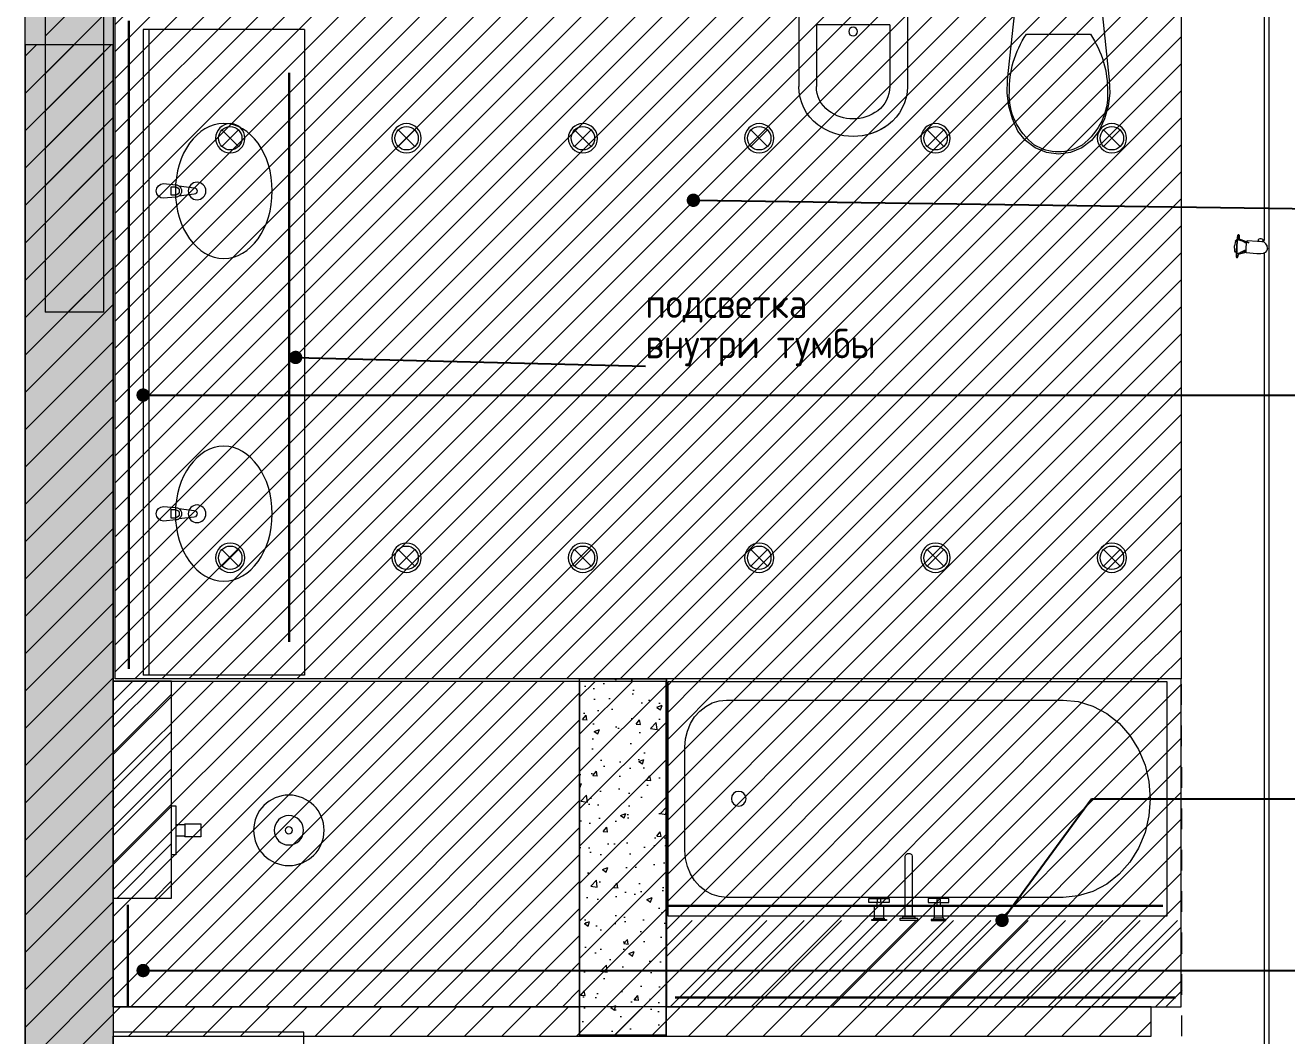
# Model space of a CAD drawing. Header units: millimetres. Extents: x 2336463 to 2579121, y 595385 to 778077.
# Drawn here: x 2376945 to 2381246, y 697540 to 700984 of the extents above; entities that cross this region are included whole.
import ezdxf

# ---------------------------------------------------------------- set-up
doc = ezdxf.new("R2010")
doc.units = ezdxf.units.MM
doc.header["$MEASUREMENT"] = 0
doc.linetypes.add('короткая штриховая', pattern=[141.111111, 70.555556, -70.555556])
for name, color, linetype in [('+возводимые стены', 7, 'Continuous'), ('Интерьер - Мебель', 7, 'Continuous'), ('сит план', 7, 'Continuous')]:
    doc.layers.add(name, color=color, linetype=linetype)
for name, color, linetype, lineweight in [('+возводимые стены_Ном._пера__1', 7, 'Continuous', 13), ('+возводимые стены_Ном._пера__101', 252, 'Continuous', 5), ('+потолки_Ном._пера__1', 7, 'Continuous', 13), ('+потолки_Ном._пера__5', 5, 'Continuous', 13), ('1 Планировка_Ном._пера__1', 7, 'Continuous', 13), ('MEP - Электрооборудование.ЭО_Ном._пера__101', 252, 'Continuous', 5), ('Интерьер - Мебель_Ном._пера__1', 7, 'Continuous', 13), ('сит план_Ном._пера__1', 7, 'Continuous', 13)]:
    doc.layers.add(name, color=color, linetype=linetype, lineweight=lineweight)
for name, color, linetype, lineweight, true_color in [('+возводимые стены_Ном._пера__169', 7, 'Continuous', 5, 0x68b353), ('+возводимые стены_Ном._пера__242', 7, 'Continuous', 13, 0x1b55b5), ('+потолки_Ном._пера__104', 7, 'Continuous', 5, 0x96e196), ('MEP - Электрооборудование.ЭО_Ном._пера__24', 7, 'Continuous', 30, 0x029e21), ('MEP - Электрооборудование.ЭО_Ном._пера__4', 7, 'Continuous', 15, 0x029e21), ('MEP - Электрооборудование.ЭО_Ном._пера__55', 7, 'Continuous', 30, 0xff0909), ('MEP - Электрооборудование.ЭО_Ном._пера__58', 7, 'Continuous', 5, 0xdf0000), ('сит план_Ном._пера__87', 7, 'Continuous', 20, 0x6a6a6a)]:
    doc.layers.add(name, color=color, linetype=linetype, lineweight=lineweight, true_color=true_color)
doc.styles.add('СГЕНЕРИР_СТИЛЬ_3', font='isocp.shx')
doc.linetypes.add('Сварной шов', pattern='A,0,[2,Р”РёР·Р°Р№РЅ РїСЂРѕРµРєС‚ СЂР°Р±РѕС‡РёР№1.Shx,S=0.079365,R=0,X=0,Y=0],-17,0', length=17)
doc.dimstyles.new('СГЕНЕРИР_СТИЛЬ__11', dxfattribs={"dimtxt": 0.18, "dimasz": 91.2, "dimexe": 0.18, "dimexo": 0.0625, "dimgap": 0, "dimtad": 0, "dimtih": 1, "dimtoh": 1, "dimdec": 4, "dimzin": 0, "dimdsep": 46, "dimcen": 0.09, "dimadec": 0, "dimazin": 0, "dimtfac": 1, "dimtdec": 4, "dimtmove": 0, "dimatfit": 3, "dimldrblk": 'ARROWHEAD_11', "dimfxl": 0, "dimtolj": 1, "dimtzin": 0, "dimarcsym": 0})
pattern_1 = [(45, (2086872.015, 585813.69), (-63.639609, 63.639609), [])]
pattern_2 = [(45, (2086872.015, 585813.686), (-45.961939, 45.961939), [])]
pattern_3 = [(50, (2086872.01, 585813.69), (-182.18467, 15.939086), [19.05, -209.55]), (355, (2086872.01, 585813.69), (-35.24342, 191.05685), [15.24, -167.64058]), (100.451445, (2086887.2, 585812.36), (146.94125, 175.11775), [16.19001, -178.09024]), (46.1842, (2086872.01, 585864.49), (-271.07904, 42.04233), [28.575, -314.325]), (96.63556, (2086894.6, 585860.98), (237.40413, 247.42612), [24.28502, -267.1356]), (351.18415, (2086872.01, 585864.49), (237.40413, 247.42612), [22.85997, -251.45973]), (21, (2086897.41, 585851.79), (-151.61439, 102.2652), [19.05, -209.55]), (326, (2086897.41, 585851.79), (61.80203, 184.18797), [15.24, -167.64]), (71.451445, (2086910.05, 585843.26), (213.41642, 81.92277), [16.19001, -178.08994]), (37.5, (2086872.015, 585813.686), (3.088603, 84.555039), [0, -165.608, 0, -170.18, 0, -168.275]), (7.5, (2086872.015, 585813.69), (66.819663, 100.180575), [0, -97.028, 0, -161.798, 0, -64.135]), (327.5, (2086815.37, 585813.686), (-135.590595, 5.728744), [0, -63.5, 0, -198.12, 0, -262.89]), (317.5, (2086789.97, 585813.69), (148.12918, 25.42649), [0, -82.55, 0, -131.572, 0, -186.69])]

# ---------------------------------------------------------------- blocks, each defined once
blk = doc.blocks.new('Перекрытие_225', base_point=(2377894.6, 697552.5))
at = {"layer": 'Интерьер - Мебель_Ном._пера__1', "color": 7, "linetype": 'Continuous', "lineweight": 13, "flags": 128}
blk.add_lwpolyline([(2377894.6, 697552.5), (2377245.1, 697552.5), (2377245.1, 694706.5), (2377894.6, 694706.5)], close=True, dxfattribs=at)
blk = doc.blocks.new('Стена_1123', base_point=(2376945.1, 700916.8))
at = {"layer": 'сит план_Ном._пера__87', "linetype": 'Continuous', "lineweight": 20, "true_color": 0x6a6a6a}
h = blk.add_hatch(dxfattribs=at)
h.set_pattern_fill('Блоки_Бетонные_Эффективные', color=251, style=0, pattern_type=2)
h.set_pattern_definition(pattern_1)
h.paths.add_polyline_path([(2376945.1, 700916.8), (2376945.1, 695916.8), (2377245.1, 695916.8), (2377245.1, 700916.8)])
at = {"layer": 'сит план_Ном._пера__1', "color": 7, "linetype": 'Continuous', "lineweight": 13, "flags": 128}
for points in [[(2376945.1, 700916.8), (2376945.1, 695916.8)], [(2377245.1, 700916.8), (2376945.1, 700916.8)], [(2377245.1, 697639), (2377245.1, 700916.8)], [(2377245.1, 695916.8), (2377245.1, 697539)], [(2376945.1, 695916.8), (2377245.1, 695916.8)]]:
    blk.add_lwpolyline(points, dxfattribs=at)
blk = doc.blocks.new('Стена_1124', base_point=(2378834.8, 698747.7))
at = {"layer": 'сит план_Ном._пера__87', "linetype": 'Continuous', "lineweight": 20, "true_color": 0x6a6a6a}
h = blk.add_hatch(dxfattribs=at)
h.set_pattern_fill('Блоки_Бетонные_Эффективные', color=251, style=0, pattern_type=2)
h.set_pattern_definition(pattern_1)
h.paths.add_polyline_path([(2378834.8, 698747.7), (2378834.8, 697542.7), (2379129.8, 697542.7), (2379129.8, 698747.7)])
at = {"layer": 'сит план_Ном._пера__1', "color": 7, "linetype": 'Continuous', "lineweight": 13, "flags": 128}
for points in [[(2378834.8, 698747.7), (2378834.8, 697542.7)], [(2379129.8, 698747.7), (2378834.8, 698747.7)], [(2379129.8, 697542.7), (2379129.8, 698747.7)], [(2378834.8, 697542.7), (2379129.8, 697542.7)]]:
    blk.add_lwpolyline(points, dxfattribs=at)
blk = doc.blocks.new('Стена_1154', base_point=(2380783.5, 697539))
at = {"layer": '+возводимые стены_Ном._пера__169', "linetype": 'Continuous', "lineweight": 5, "true_color": 0x68b353}
h = blk.add_hatch(dxfattribs=at)
h.set_pattern_fill('Блоки_Бетонные_Эффективные', color=85, style=0, pattern_type=2)
h.set_pattern_definition(pattern_1)
h.paths.add_polyline_path([(2380783.5, 697639), (2377245.1, 697639), (2377245.1, 697539), (2380783.5, 697539)])
at = {"layer": '+возводимые стены_Ном._пера__101', "color": 252, "linetype": 'Continuous', "lineweight": 5, "flags": 128}
for points in [[(2380783.5, 697639), (2377245.1, 697639)], [(2380783.5, 697539), (2380783.5, 697639)], [(2377245.1, 697539), (2380783.5, 697539)]]:
    blk.add_lwpolyline(points, dxfattribs=at)
blk = doc.blocks.new('Стена_1159', base_point=(2377013, 701406.9))
at = {"layer": 'сит план_Ном._пера__87', "linetype": 'Continuous', "lineweight": 20, "true_color": 0x6a6a6a}
h = blk.add_hatch(dxfattribs=at)
h.set_pattern_fill('Блоки_Бетонные_Эффективные', color=251, style=0, pattern_type=2)
h.set_pattern_definition(pattern_1)
h.paths.add_polyline_path([(2377013, 701406.9), (2377013, 700005.4), (2377213, 700005.4), (2377213, 701406.9)])
at = {"layer": 'сит план_Ном._пера__1', "color": 7, "linetype": 'Continuous', "lineweight": 13, "flags": 128}
for points in [[(2377013, 701406.9), (2377013, 700005.4)], [(2377213, 701204.4), (2377213, 701406.9)], [(2377213, 700005.4), (2377213, 701104.4)], [(2377213, 700005.4), (2377013, 700005.4)]]:
    blk.add_lwpolyline(points, dxfattribs=at)
blk = doc.blocks.new('Унитаз 25')
at = {"layer": 'Интерьер - Мебель_Ном._пера__1', "color": 7, "linetype": 'Continuous', "lineweight": 13}
for p, q in [((-250, 120), (250, 120)), ((-250, 0), (-250, 120)), ((250, 0), (250, 120)), ((-250, 0), (250, 0)), ((0, -151.4), (-108.9, -151.4)), ((108.9, -151.4), (0, -151.4))]:
    blk.add_line(p, q, dxfattribs=at)
at = {"layer": 'Интерьер - Мебель_Ном._пера__1', "color": 7, "linetype": 'Continuous', "lineweight": 13, "flags": 128}
for points in [[(-169.4, -396.7), (-157, -440.3), (-138, -481.3), (-112.4, -513.9), (-79.4, -538.8), (-41, -554.6), (0, -560), (41, -554.6), (79.4, -538.8), (112.4, -513.9), (138, -481.3), (157, -440.3), (169.4, -396.7), (174.9, -351.8), (173.3, -306.6), (141, 0), (-141, 0), (-173.3, -306.6), (-174.9, -351.8)], [(123, 0), (-123, 0), (-123, -5), (123, -5)]]:
    blk.add_lwpolyline(points, close=True, dxfattribs=at)
at = {"layer": 'Интерьер - Мебель_Ном._пера__1', "color": 7, "linetype": 'Continuous', "lineweight": 13}
for centre, major_axis, start_param, end_param in [((258.1, -339.4), (425.3, 0), 2.612188, 3.165208), ((-258.1, -339.4), (425.3, 0), 6.259567, 6.812588), ((89.5, -360.8), (256.9, 0), 3.085861, 3.98645), ((-89.5, -360.8), (256.9, 0), 5.438324, 6.338913), ((0.8, -431.2), (138.5, 0), 4.079884, 4.706528), ((-0.8, -431.2), (138.5, 0), 4.71825, 5.344894)]:
    blk.add_ellipse(centre, major_axis=major_axis, ratio=0.875546, start_param=start_param, end_param=end_param, dxfattribs=at)
blk = doc.blocks.new('Панель с Несколькими Умывальниками 25')
at = {"layer": 'Интерьер - Мебель_Ном._пера__1', "color": 7, "linetype": 'Continuous', "lineweight": 13}
for p, q in [((-1100, 0), (1100, 0)), ((-1100, -550), (-1100, 0)), ((1100, -550), (1100, 0)), ((-1100, -20), (1100, -20)), ((-563.6, -109.8), (-563.6, -94.9)), ((-563.6, -94.9), (-536.4, -94.9)), ((-536.4, -94.9), (-536.4, -109.8)), ((536.4, -109.8), (536.4, -94.9)), ((536.4, -94.9), (563.6, -94.9)), ((563.6, -94.9), (563.6, -109.8)), ((-1100, -550), (1100, -550))]:
    blk.add_line(p, q, dxfattribs=at)
at = {"layer": 'Интерьер - Мебель_Ном._пера__1', "color": 7, "linetype": 'Continuous', "lineweight": 13, "flags": 128}
for points in [[(-575, -70), (-571, -112, 0.12102), (-567.7, -121.5), (-561.1, -174.4, 0.882566), (-538.9, -174.4), (-532.3, -121.5, 0.12102), (-529, -112), (-525, -70, 1)], [(525, -70), (529, -112, 0.12102), (532.3, -121.5), (538.9, -174.4, 0.882566), (561.1, -174.4), (567.7, -121.5, 0.12102), (571, -112), (575, -70, 1)]]:
    blk.add_lwpolyline(points, format="xyb", close=True, dxfattribs=at)
at = {"layer": 'Интерьер - Мебель_Ном._пера__1', "color": 7, "linetype": 'Continuous', "lineweight": 13}
for centre in [(-550, -183.9), (550, -183.9)]:
    blk.add_circle(centre, 30, dxfattribs=at)
for centre, radius, start, end in [((-550, -110.1), 21.1, 212.771, 327.229), ((-550, -109.8), 13.6, 180, 0), ((550, -110.1), 21.1, 212.771, 327.229), ((550, -109.8), 13.6, 180, 0)]:
    blk.add_arc(centre, radius, start, end, dxfattribs=at)
for centre in [(-550, -275), (550, -275)]:
    blk.add_ellipse(centre, major_axis=(230, 0), ratio=0.717391, dxfattribs=at)
blk = doc.blocks.new('Ванна 25_2')
at = {"layer": '1 Планировка_Ном._пера__1', "color": 7, "linetype": 'Continuous', "lineweight": 13, "flags": 128}
for points in [[(0, -800), (1700, -800), (1700, 0), (0, 0)], [(198.3, -64), (173.7, -66.4), (149.9, -73.6), (127.5, -85.4), (107.3, -101.4), (89.8, -121.2), (75.6, -144), (65.2, -169.3), (58.8, -196.2), (56.7, -224), (56.7, -576), (58.8, -603.8), (65.2, -630.7), (75.6, -656), (89.8, -678.8), (107.3, -698.6), (127.5, -714.6), (149.9, -726.4), (173.7, -733.6), (198.3, -736), (1345.8, -736), (1397.5, -730.9), (1447.6, -715.7), (1494.6, -691), (1537.1, -657.4), (1573.7, -616), (1603.5, -568), (1625.4, -514.9), (1638.8, -458.3), (1643.3, -400), (1638.8, -341.7), (1625.4, -285.1), (1603.5, -232), (1573.7, -184), (1537.1, -142.6), (1494.6, -109), (1447.6, -84.3), (1397.5, -69.1), (1345.8, -64)]]:
    blk.add_lwpolyline(points, close=True, dxfattribs=at)
at = {"layer": '1 Планировка_Ном._пера__1', "color": 7, "linetype": 'Continuous', "lineweight": 13}
blk.add_circle((240, -400), 25, dxfattribs=at)
blk = doc.blocks.new('Биде 25')
at = {"layer": 'Интерьер - Мебель_Ном._пера__1', "color": 7, "linetype": 'Continuous', "lineweight": 13}
for p, q in [((185, 0), (-185, 0)), ((185, 0), (185, -330)), ((-185, 0), (-185, -330)), ((-125, -120), (-125, -330)), ((-125, -120), (125, -120)), ((125, -120), (125, -330))]:
    blk.add_line(p, q, dxfattribs=at)
blk.add_circle((0, -142.5), 15, dxfattribs=at)
for centre, radius, start, end in [((-22.5, -330), 162.5, 180, 233.1301), ((-22.5, -330), 162.5, 180, 233.1301), ((-22.5, -330), 102.5, 180, 233.1301), ((22.5, -330), 102.5, 306.8699, 0), ((22.5, -330), 162.5, 306.8699, 0), ((0, -300), 140, 233.1301, 306.8699), ((0, -300), 200, 233.1301, 306.8699), ((0, -300), 200, 233.1301, 270)]:
    blk.add_arc(centre, radius, start, end, dxfattribs=at)
blk = doc.blocks.new('Смеситель Настенный 25')
at = {"layer": '1 Планировка_Ном._пера__1', "color": 7, "linetype": 'Continuous', "lineweight": 13}
for p, q in [((-84, -3.5), (-119, -3.5)), ((-116.5, -7), (-86.5, -7)), ((84, -3.5), (119, -3.5)), ((116.5, -7), (86.5, -7)), ((-108, -50), (-95, -50)), ((-108, -61), (-106.1, -62.9)), ((-95, -61), (-96.9, -62.9)), ((108, -50), (95, -50)), ((95, -61), (96.9, -62.9)), ((108, -61), (106.1, -62.9))]:
    blk.add_line(p, q, dxfattribs=at)
at = {"layer": '1 Планировка_Ном._пера__1', "color": 7, "linetype": 'Continuous', "lineweight": 13, "flags": 128}
for points in [[(-86.5, -50), (-86.5, -7), (-84, -7), (-84, -3.5), (-76.5, -3.5), (-76.5, 0), (-126.5, 0), (-126.5, -3.5), (-119, -3.5), (-119, -7), (-116.5, -7), (-116.5, -50), (-108, -50), (-108, -61), (-136.5, -61), (-136.5, -74), (-66.5, -74), (-66.5, -61), (-95, -61), (-95, -50)], [(-30, -7), (30, -7), (30, 0), (-30, 0)], [(86.5, -50), (86.5, -7), (84, -7), (84, -3.5), (76.5, -3.5), (76.5, 0), (126.5, 0), (126.5, -3.5), (119, -3.5), (119, -7), (116.5, -7), (116.5, -50), (108, -50), (108, -61), (136.5, -61), (136.5, -74), (66.5, -74), (66.5, -61), (95, -61), (95, -50)], [(-20, -14), (20, -14), (20, -7), (-20, -7)]]:
    blk.add_lwpolyline(points, close=True, dxfattribs=at)
blk.add_lwpolyline([(12, -14), (-12, -14), (-12, -219.1, 0.759247), (12, -219.1)], format="xyb", close=True, dxfattribs=at)
at = {"layer": '1 Планировка_Ном._пера__1', "color": 7, "linetype": 'Continuous', "lineweight": 13}
for centre in [(-101.5, -67.5), (101.5, -67.5)]:
    blk.add_circle(centre, 6.5, dxfattribs=at)
blk = doc.blocks.new('Набор Источников Света Настенный 25_2')
at = {"layer": 'MEP - Электрооборудование.ЭО_Ном._пера__58', "color": 12, "linetype": 'Continuous', "lineweight": 5, "true_color": 0xdf0000}
for p, q in [((7100, 0), (-7100, 0)), ((-1450.7, -16), (-4212.6, -16)), ((-1452.7, -19.6), (-1453.8, -27.7)), ((-1453.8, -27.7), (-1452.8, -41.6)), ((-1452.8, -41.6), (-1450.4, -77.3)), ((-1448.6, -12.5), (-1452.7, -19.6)), ((-1442.2, -7.5), (-1448.6, -12.5)), ((-1441.6, -7.2), (-1442.2, -7.5)), ((-1434.2, -5.3), (-1441.6, -7.2)), ((-1434.2, -5.3), (-1426.8, -6.2)), ((-1426.1, -6.4), (-1426.8, -6.2)), ((-1426.1, -6.4), (-1419, -10.4)), ((-1419, -10.4), (-1414, -16.9)), ((-1414, -16.9), (-1411.9, -24.8)), ((-1411.1, -22.9), (-1411.9, -25.1)), ((-1411.9, -24.8), (-1410.9, -38.7)), ((-1411.4, -32.3), (-1410.3, -34.2)), ((-1409.4, -20.9), (-1411.1, -22.9)), ((-1411.1, -36), (-1406.2, -36)), ((-1410.9, -38.7), (-1408.5, -74.4)), ((-1410.3, -34.2), (-1408.4, -35.7)), ((-1410, -20), (-1407.3, -20)), ((-1407.3, -20), (-1409.4, -20.9)), ((-1408.4, -35.7), (-1406.2, -36)), ((1407.6, -16), (-1407.6, -16)), ((-1407.6, -20), (-1407.6, -16)), ((-1405.2, -20.3), (-1407.3, -20)), ((-1406.2, -36), (-1404.2, -35.1)), ((-1403.3, -21.8), (-1405.2, -20.3)), ((-1404.2, -35.1), (-1402.5, -33.1)), ((-1401.9, -24.2), (-1403.3, -21.8)), ((-1402.5, -33.1), (-1401.5, -30.3)), ((-1401.3, -27.2), (-1401.9, -24.2)), ((-1401.5, -30.3), (-1401.3, -27.2)), ((-1454.5, -105.4), (-1448, -77.8)), ((-1450.4, -77.3), (-1450.4, -77.4)), ((-1450.4, -77.4), (-1448.6, -77.8)), ((-1445.4, -77.9), (-1449.3, -96.4)), ((-1448.6, -77.8), (-1443.9, -78)), ((-1444.7, -77.9), (-1448.3, -95)), ((-1442.5, -83.2), (-1448.2, -94.8)), ((-1443.9, -78), (-1437, -77.8)), ((-1442.2, -77.9), (-1442.5, -83.2)), ((-1437, -77.8), (-1429, -77.4)), ((-1429, -77.4), (-1421, -76.7)), ((-1421, -76.7), (-1415.1, -76)), ((-1416.6, -76.2), (-1415.5, -81.3)), ((-1401.8, -105.4), (-1415.7, -68.2)), ((-1415.5, -81.3), (-1411.3, -87.7)), ((-1415.3, -76), (-1405.1, -105.4)), ((-1401.1, -105.3), (-1414.8, -68.6)), ((-1412.2, -75.5), (-1409.9, -75.1)), ((-1409.9, -75.1), (-1408.5, -74.5)), ((-1408.5, -74.4), (-1408.5, -74.5)), ((-1464.7, -106.8), (-1467.4, -108)), ((-1467.4, -108), (-1464, -108.9)), ((-1467.2, -110), (-1467.4, -108)), ((-1467.2, -110), (-1463.8, -110.9)), ((-1456.3, -105.3), (-1464.7, -106.8)), ((-1464, -108.9), (-1455, -109.2)), ((-1463.8, -110.9), (-1454.9, -111.2)), ((-1454.4, -105), (-1456.3, -105.3)), ((-1455, -109.2), (-1441.9, -108.9)), ((-1454.9, -111.2), (-1441.7, -110.9)), ((-1452, -105.4), (-1454.5, -105.4)), ((-1451.4, -99.5), (-1452.3, -103.2)), ((-1452.3, -103.2), (-1451.9, -107)), ((-1448.2, -94.8), (-1451.4, -99.5)), ((-1450.4, -111.1), (-1448, -114.1)), ((-1448, -114.1), (-1444.5, -116.2)), ((-1444.5, -116.2), (-1443, -116.6)), ((-1443, -116.6), (-1426.6, -117.7)), ((-1441.9, -108.9), (-1426.5, -108)), ((-1441.7, -110.9), (-1426.4, -110)), ((-1410.3, -114.3), (-1426.6, -117.7)), ((-1426.5, -108), (-1411.3, -106.8)), ((-1426.4, -110), (-1411.2, -108.7)), ((-1411.3, -106.8), (-1398.6, -105.3)), ((-1411.2, -108.7), (-1398.5, -107.3)), ((-1410.3, -114.3), (-1409.1, -113.8)), ((-1406, -111.2), (-1409.1, -113.8)), ((-1404, -107.9), (-1406, -111.2)), ((-1405.1, -105.4), (-1401.8, -105.4)), ((-1399.9, -101.4), (-1402.6, -101.4)), ((-1401.1, -105.3), (-1401.8, -105.4)), ((-1391, -101.7), (-1399.9, -101.4)), ((-1398.6, -105.3), (-1390.3, -103.8)), ((-1398.5, -107.3), (-1390.1, -105.8)), ((-1387.6, -102.5), (-1391, -101.7)), ((-1390.3, -103.8), (-1387.6, -102.5)), ((-1390.1, -105.8), (-1387.4, -104.5)), ((-1387.4, -104.5), (-1387.6, -102.5))]:
    blk.add_line(p, q, dxfattribs=at)
blk = doc.blocks.new('Встраиваемый Точечный Светильник 25')
at = {"layer": 'MEP - Электрооборудование.ЭО_Ном._пера__58', "color": 12, "linetype": 'Continuous', "lineweight": 5, "true_color": 0xdf0000}
for q in [(-28.3, 28.3), (-28.3, -28.3), (28.3, 28.3), (28.3, -28.3)]:
    blk.add_line((0, 0), q, dxfattribs=at)
at = {"layer": 'MEP - Электрооборудование.ЭО_Ном._пера__58', "color": 12, "linetype": 'Continuous', "lineweight": 5, "true_color": 0xdf0000, "flags": 128}
blk.add_lwpolyline([(50, 0, 1), (-50, 0, 1)], format="xyb", close=True, dxfattribs=at)
at = {"layer": 'MEP - Электрооборудование.ЭО_Ном._пера__58', "color": 12, "linetype": 'Continuous', "lineweight": 5, "true_color": 0xdf0000}
blk.add_circle((0, 0), 40, dxfattribs=at)
blk = doc.blocks.new('ARROWHEAD_11')
at = {"color": 0, "linetype": 'Continuous', "lineweight": 0}
blk.add_line((0, 0), (-1, 0), dxfattribs=at)
at = {"color": 0, "linetype": 'Continuous', "lineweight": 0, "const_width": 0.25, "flags": 128}
blk.add_lwpolyline([(-0.125, 0, 1), (0.125, 0, 1)], format="xyb", close=True, dxfattribs=at)
blk = doc.blocks.new('Душевой Гарнитур 25_2')
at = {"layer": '1 Планировка_Ном._пера__1', "color": 7, "linetype": 'Continuous', "lineweight": 13}
for p, q in [((-20, -15), (20, -15)), ((-20, -45), (20, -45))]:
    blk.add_line(p, q, dxfattribs=at)
at = {"layer": '1 Планировка_Ном._пера__1', "color": 7, "linetype": 'Continuous', "lineweight": 13, "flags": 128}
blk.add_lwpolyline([(-83, 0), (-83, -15), (-20, -15), (-20, -45), (-22, -45), (-22, -100), (22, -100), (22, -45), (20, -45), (20, -15), (83, -15), (83, 0)], close=True, dxfattribs=at)
at = {"layer": '1 Планировка_Ном._пера__1', "color": 7, "linetype": 'Continuous', "lineweight": 13}
for radius in [120, 50, 12]:
    blk.add_circle((0, -400), radius, dxfattribs=at)

msp = doc.modelspace()

# ---------------------------------------------------------------- hatches: boundary and pattern name
at = {"layer": '+возводимые стены_Ном._пера__242', "linetype": 'Continuous', "lineweight": 13, "true_color": 0x1b55b5}
h = msp.add_hatch(dxfattribs=at)
h.set_pattern_fill('Блоки_Бетонные_Эффективные', color=152, style=0, pattern_type=2)
h.set_pattern_definition(pattern_1)
h.paths.add_polyline_path([(2377243.8, 698008.9), (2377443.8, 698008.9), (2377443.8, 698748.7), (2377243.8, 698748.7)])
h = msp.add_hatch(dxfattribs=at)
h.set_pattern_fill('Блоки_Бетонные_Эффективные', color=152, style=0, pattern_type=2)
h.set_pattern_definition(pattern_1)
h.paths.add_polyline_path([(2379131.1, 697639), (2380889, 697639), (2380889, 697933.1), (2379131.1, 697933.1)])
at = {"layer": '+потолки_Ном._пера__104', "linetype": 'Continuous', "lineweight": 5, "true_color": 0x96e196}
h = msp.add_hatch(dxfattribs=at)
h.set_pattern_fill('Линии_Наклонные__Шаг_1_5_', color=81, style=0, pattern_type=2)
h.set_pattern_definition(pattern_2)
h.paths.add_polyline_path([(2377251.7, 698755.7), (2377251.7, 701104.4), (2379284, 701104.4), (2379284, 701108), (2379487, 701108), (2379487, 701504.5), (2380885.7, 701504.5), (2380885.7, 698755.7), (2379129.8, 698755.7), (2378834.8, 698755.7)])
at = {"layer": '+потолки_Ном._пера__5', "linetype": 'Continuous', "lineweight": 13}
h = msp.add_hatch(dxfattribs=at)
h.set_pattern_fill('Линии_Наклонные__Шаг_1_5_', color=5, style=0, pattern_type=2)
h.set_pattern_definition(pattern_2)
h.paths.add_polyline_path([(2378834.8, 698747.7), (2377245.1, 698747.7), (2377245.1, 697639), (2378834.8, 697639)])
h = msp.add_hatch(dxfattribs=at)
h.set_pattern_fill('Линии_Наклонные__Шаг_1_5_', color=5, style=0, pattern_type=2)
h.set_pattern_definition(pattern_2)
h.paths.add_polyline_path([(2379131.1, 697639), (2380885.7, 697639), (2380885.7, 698755.7), (2379131.1, 698755.7)])
at = {"layer": 'сит план_Ном._пера__1', "linetype": 'Continuous', "lineweight": 13}
h = msp.add_hatch(dxfattribs=at)
h.set_pattern_fill('AR_CONC', style=0, pattern_type=2)
h.set_pattern_definition(pattern_3)
h.paths.add_polyline_path([(2376945.1, 701167), (2377245.1, 701167), (2377245.1, 695916.8), (2376945.1, 695916.8)])
h = msp.add_hatch(dxfattribs=at)
h.set_pattern_fill('AR_CONC', style=0, pattern_type=2)
h.set_pattern_definition(pattern_3)
h.paths.add_polyline_path([(2378834.8, 698755.7), (2379129.8, 698755.7), (2379129.8, 697540.7), (2378834.8, 697540.7)])

# ---------------------------------------------------------------- linework, layer by layer
at = {"layer": '+возводимые стены_Ном._пера__1', "color": 7, "linetype": 'Continuous', "lineweight": 13, "flags": 128}
msp.add_lwpolyline([(2377243.8, 698008.9), (2377443.8, 698008.9), (2377443.8, 698748.7), (2377243.8, 698748.7)], close=True, dxfattribs=at)
at = {"layer": '+потолки_Ном._пера__1', "color": 7, "linetype": 'Continuous', "lineweight": 13, "flags": 128}
for points in [[(2377251.7, 698755.7), (2377251.7, 701104.4), (2379284, 701104.4), (2379284, 701108), (2379487, 701108), (2379487, 701504.5), (2380885.7, 701504.5), (2380885.7, 698755.7), (2379129.8, 698755.7), (2378834.8, 698755.7)], [(2378834.8, 698747.7), (2377245.1, 698747.7), (2377245.1, 697639), (2378834.8, 697639)], [(2379131.1, 697639), (2380885.7, 697639), (2380885.7, 698755.7), (2379131.1, 698755.7)]]:
    msp.add_lwpolyline(points, close=True, dxfattribs=at)
at = {"layer": '1 Планировка_Ном._пера__1', "color": 7, "linetype": 'короткая штриховая', "lineweight": 13}
msp.add_line((2380888.1, 694010.7), (2380886.1, 709137.7), dxfattribs=at)
at = {"layer": 'MEP - Электрооборудование.ЭО_Ном._пера__24', "color": 104, "linetype": 'Сварной шов', "lineweight": 30, "true_color": 0x029e21}
msp.add_line((2377844.5, 698882.4), (2377844.5, 700820.8), dxfattribs=at)
at = {"layer": 'MEP - Электрооборудование.ЭО_Ном._пера__55', "color": 1, "linetype": 'Сварной шов', "lineweight": 30, "true_color": 0xff0909}
for p, q in [((2377298.1, 698789.8), (2377298.1, 700998.4)), ((2377294.8, 697985.6), (2377294.8, 697639)), ((2379129.8, 697982.9), (2380823.2, 697982.9)), ((2379160.3, 697670.1), (2380866.7, 697670.1))]:
    msp.add_line(p, q, dxfattribs=at)
at = {"layer": 'сит план_Ном._пера__1', "color": 7, "linetype": 'Continuous', "lineweight": 13, "flags": 128}
for points in [[(2376945.1, 701167), (2377245.1, 701167), (2377245.1, 695916.8), (2376945.1, 695916.8)], [(2378834.8, 698755.7), (2379129.8, 698755.7), (2379129.8, 697540.7), (2378834.8, 697540.7)]]:
    msp.add_lwpolyline(points, close=True, dxfattribs=at)

# ---------------------------------------------------------------- block references
at = {"layer": '+возводимые стены', "color": 252, "lineweight": 5}
msp.add_blockref('Стена_1154', (2380783.5, 697539), dxfattribs=at)
at = {"layer": '1 Планировка_Ном._пера__1', "color": 7, "linetype": 'Continuous', "lineweight": 13, "xscale": -1, "zscale": 1000}
for name, p, rotation in [('Ванна 25_2', (2379137.3, 697947.6), 180), ('Душевой Гарнитур 25_2', (2377443.8, 698240), 90), ('Смеситель Настенный 25', (2379957.3, 697933.1), 180)]:
    msp.add_blockref(name, p, dxfattribs=dict(at, rotation=rotation))
at = {"layer": 'MEP - Электрооборудование.ЭО_Ном._пера__58', "color": 12, "linetype": 'Continuous', "lineweight": 5, "true_color": 0xdf0000, "xscale": -1, "zscale": 1000, "rotation": 270}
msp.add_blockref('Набор Источников Света Настенный 25_2', (2381185.1, 701657.9), dxfattribs=at)
at = {"layer": 'MEP - Электрооборудование.ЭО_Ном._пера__58', "color": 12, "linetype": 'Continuous', "lineweight": 5, "true_color": 0xdf0000, "zscale": 1000, "rotation": 90}
for p in [(2377644, 700598.4), (2378245.1, 700598.4), (2378846.2, 700598.4), (2379447.3, 700598.4), (2380048.4, 700598.4), (2380649.6, 700598.4), (2377644, 699168.7), (2378245.1, 699168.7), (2378846.2, 699168.7), (2379447.3, 699168.7), (2380048.4, 699168.7), (2380649.6, 699168.7)]:
    msp.add_blockref('Встраиваемый Точечный Светильник 25', p, dxfattribs=at)
at = {"layer": 'Интерьер - Мебель', "color": 7, "linetype": 'Continuous', "lineweight": 13}
msp.add_blockref('Перекрытие_225', (2377894.6, 697552.5), dxfattribs=at)
at = {"layer": 'Интерьер - Мебель_Ном._пера__1', "color": 7, "linetype": 'Continuous', "lineweight": 13, "xscale": -1, "zscale": 1000}
for name, p in [('Унитаз 25', (2380467.3, 701104.4)), ('Биде 25', (2379767.3, 701104.4))]:
    msp.add_blockref(name, p, dxfattribs=at)
at = {"layer": 'Интерьер - Мебель_Ном._пера__1', "color": 7, "linetype": 'Continuous', "lineweight": 13, "xscale": -1, "zscale": 1000, "rotation": 90}
msp.add_blockref('Панель с Несколькими Умывальниками 25', (2377347, 699868.7), dxfattribs=at)
at = {"layer": 'сит план', "color": 7, "lineweight": 13}
for name, p in [('Стена_1159', (2377013, 701406.9)), ('Стена_1123', (2376945.1, 700916.8)), ('Стена_1124', (2378834.8, 698747.7))]:
    msp.add_blockref(name, p, dxfattribs=at)

# ---------------------------------------------------------------- texts
at = {"layer": 'MEP - Электрооборудование.ЭО_Ном._пера__4', "color": 104, "linetype": 'Continuous', "lineweight": 15, "true_color": 0x029e21, "insert": (2379059.3, 699821.5), "char_height": 100, "attachment_point": 7, "line_spacing_factor": 0.82319, "style": 'СГЕНЕРИР_СТИЛЬ_3'}
msp.add_mtext('\\A1;{\\pql;\\Fisocp.shx;\\P\\pql;\\Fisocp.shx;подсветка\\P\\pql;\\Fisocp.shx;внутри тумбы}', dxfattribs=at)

# ---------------------------------------------------------------- leaders
at = {"layer": 'MEP - Электрооборудование.ЭО_Ном._пера__101', "color": 252, "linetype": 'Continuous', "lineweight": 5, "annotation_type": 0, "has_hookline": 1, "hookline_direction": 0}
for points, text_width in [([(2379222.9, 700387.1), (2381404.4, 700357.1)], 757.7), ([(2377866.9, 699851.5), (2379059.3, 699821.5)], 931.3), ([(2377347, 699723.2), (2381404.4, 699723.2)], 643.7), ([(2380275.2, 697933.1), (2380580.6, 698347.7), (2381404.4, 698347.7)], 804.4), ([(2377347, 697762.1), (2381404.4, 697762.1)], 643.7)]:
    msp.add_leader(points, dimstyle='СГЕНЕРИР_СТИЛЬ__11', dxfattribs=dict(at, text_width=text_width))

doc.saveas('drawing.dxf')
